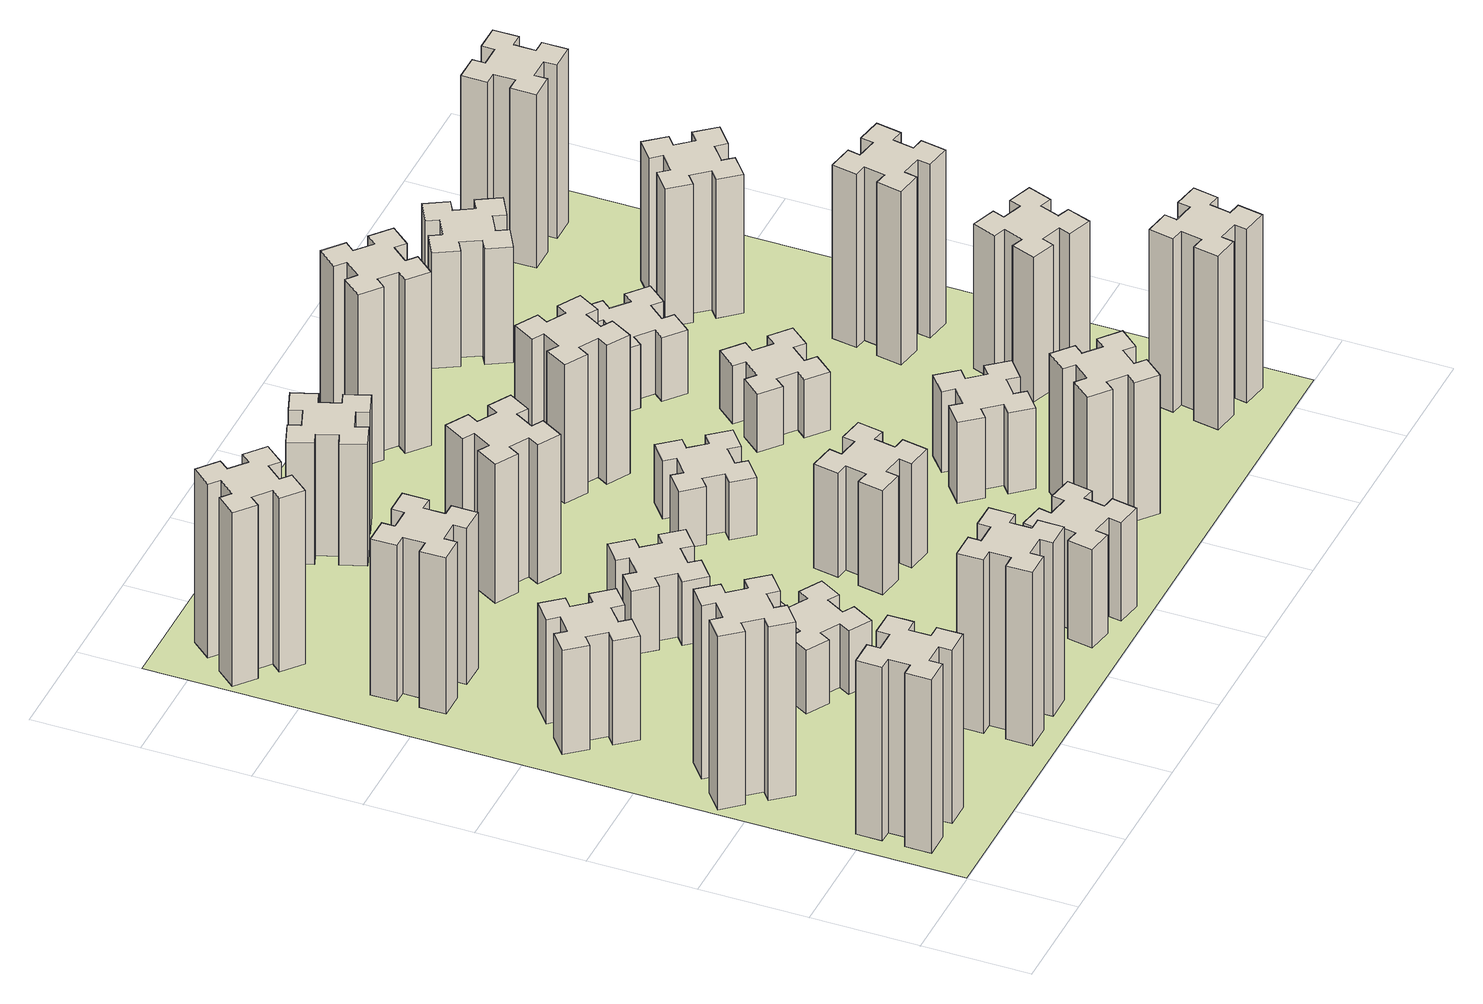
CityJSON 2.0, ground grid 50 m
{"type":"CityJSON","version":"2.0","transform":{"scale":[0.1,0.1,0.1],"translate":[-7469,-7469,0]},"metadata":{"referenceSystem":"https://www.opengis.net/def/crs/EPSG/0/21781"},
"CityObjects":{
"building1":{"type":"Building","attributes":{"class":"1000","function":"1000","usage":"1000","yearOfConstruction":2016,"roofType":"1000","measuredHeight":90,"storeysAboveGround":30,"storeysBelowGround":0},"geometry":[{"type":"Solid","lod":"1","boundaries":[[[[0,1,2,3,4,5,6,7,8,9,10,11,12,13,14,15,16,17,18,19]],[[17,16,20,21]],[[16,15,22,20]],[[15,14,23,22]],[[14,13,24,23]],[[13,12,25,24]],[[12,11,26,25]],[[11,10,27,26]],[[10,9,28,27]],[[9,8,29,28]],[[8,7,30,29]],[[7,6,31,30]],[[6,5,32,31]],[[5,4,33,32]],[[4,3,34,33]],[[3,2,35,34]],[[2,1,36,35]],[[1,0,37,36]],[[0,19,38,37]],[[19,18,39,38]],[[18,17,21,39]],[[24,25,26,27,28,29,30,31,32,33,34,35,36,37,38,39,21,20,22,23]]]]}]},
"building2":{"type":"Building","attributes":{"class":"1000","function":"1000","usage":"1000","yearOfConstruction":2016,"roofType":"1000","measuredHeight":90,"storeysAboveGround":30,"storeysBelowGround":0},"geometry":[{"type":"Solid","lod":"1","boundaries":[[[[40,41,42,43,44,45,46,47,48,49,50,51,52,53,54,55,56,57,58,59]],[[57,56,60,61]],[[56,55,62,60]],[[55,54,63,62]],[[54,53,64,63]],[[53,52,65,64]],[[52,51,66,65]],[[51,50,67,66]],[[50,49,68,67]],[[49,48,69,68]],[[48,47,70,69]],[[47,46,71,70]],[[46,45,72,71]],[[45,44,73,72]],[[44,43,74,73]],[[43,42,75,74]],[[42,41,76,75]],[[41,40,77,76]],[[40,59,78,77]],[[59,58,79,78]],[[58,57,61,79]],[[64,65,66,67,68,69,70,71,72,73,74,75,76,77,78,79,61,60,62,63]]]]}]},
"building3":{"type":"Building","attributes":{"class":"1000","function":"1000","usage":"1000","yearOfConstruction":2016,"roofType":"1000","measuredHeight":54,"storeysAboveGround":30,"storeysBelowGround":0},"geometry":[{"type":"Solid","lod":"1","boundaries":[[[[80,81,82,83,84,85,86,87,88,89,90,91,92,93,94,95,96,97,98,99]],[[97,96,100,101]],[[96,95,102,100]],[[95,94,103,102]],[[94,93,104,103]],[[93,92,105,104]],[[92,91,106,105]],[[91,90,107,106]],[[90,89,108,107]],[[89,88,109,108]],[[88,87,110,109]],[[87,86,111,110]],[[86,85,112,111]],[[85,84,113,112]],[[84,83,114,113]],[[83,82,115,114]],[[82,81,116,115]],[[81,80,117,116]],[[80,99,118,117]],[[99,98,119,118]],[[98,97,101,119]],[[104,105,106,107,108,109,110,111,112,113,114,115,116,117,118,119,101,100,102,103]]]]}]},
"building4":{"type":"Building","attributes":{"class":"1000","function":"1000","usage":"1000","yearOfConstruction":2016,"roofType":"1000","measuredHeight":81,"storeysAboveGround":30,"storeysBelowGround":0},"geometry":[{"type":"Solid","lod":"1","boundaries":[[[[120,121,122,123,124,125,126,127,128,129,130,131,132,133,134,135,136,137,138,139]],[[137,136,140,141]],[[136,135,142,140]],[[135,134,143,142]],[[134,133,144,143]],[[133,132,145,144]],[[132,131,146,145]],[[131,130,147,146]],[[130,129,148,147]],[[129,128,149,148]],[[128,127,150,149]],[[127,126,151,150]],[[126,125,152,151]],[[125,124,153,152]],[[124,123,154,153]],[[123,122,155,154]],[[122,121,156,155]],[[121,120,157,156]],[[120,139,158,157]],[[139,138,159,158]],[[138,137,141,159]],[[144,145,146,147,148,149,150,151,152,153,154,155,156,157,158,159,141,140,142,143]]]]}]},
"building5":{"type":"Building","attributes":{"class":"1000","function":"1000","usage":"1000","yearOfConstruction":2016,"roofType":"1000","measuredHeight":90,"storeysAboveGround":30,"storeysBelowGround":0},"geometry":[{"type":"Solid","lod":"1","boundaries":[[[[160,161,162,163,164,165,166,167,168,169,170,171,172,173,174,175,176,177,178,179]],[[177,176,180,181]],[[176,175,182,180]],[[175,174,183,182]],[[174,173,184,183]],[[173,172,185,184]],[[172,171,186,185]],[[171,170,187,186]],[[170,169,188,187]],[[169,168,189,188]],[[168,167,190,189]],[[167,166,191,190]],[[166,165,192,191]],[[165,164,193,192]],[[164,163,194,193]],[[163,162,195,194]],[[162,161,196,195]],[[161,160,197,196]],[[160,179,198,197]],[[179,178,199,198]],[[178,177,181,199]],[[184,185,186,187,188,189,190,191,192,193,194,195,196,197,198,199,181,180,182,183]]]]}]},
"building6":{"type":"Building","attributes":{"class":"1000","function":"1000","usage":"1000","yearOfConstruction":2016,"roofType":"1000","measuredHeight":90,"storeysAboveGround":30,"storeysBelowGround":0},"geometry":[{"type":"Solid","lod":"1","boundaries":[[[[200,201,202,203,204,205,206,207,208,209,210,211,212,213,214,215,216,217,218,219]],[[217,216,220,221]],[[216,215,222,220]],[[215,214,223,222]],[[214,213,224,223]],[[213,212,225,224]],[[212,211,226,225]],[[211,210,227,226]],[[210,209,228,227]],[[209,208,229,228]],[[208,207,230,229]],[[207,206,231,230]],[[206,205,232,231]],[[205,204,233,232]],[[204,203,234,233]],[[203,202,235,234]],[[202,201,236,235]],[[201,200,237,236]],[[200,219,238,237]],[[219,218,239,238]],[[218,217,221,239]],[[224,225,226,227,228,229,230,231,232,233,234,235,236,237,238,239,221,220,222,223]]]]}]},
"building7":{"type":"Building","attributes":{"class":"1000","function":"1000","usage":"1000","yearOfConstruction":2016,"roofType":"1000","measuredHeight":33,"storeysAboveGround":30,"storeysBelowGround":0},"geometry":[{"type":"Solid","lod":"1","boundaries":[[[[240,241,242,243,244,245,246,247,248,249,250,251,252,253,254,255,256,257,258,259]],[[257,256,260,261]],[[256,255,262,260]],[[255,254,263,262]],[[254,253,264,263]],[[253,252,265,264]],[[252,251,266,265]],[[251,250,267,266]],[[250,249,268,267]],[[249,248,269,268]],[[248,247,270,269]],[[247,246,271,270]],[[246,245,272,271]],[[245,244,273,272]],[[244,243,274,273]],[[243,242,275,274]],[[242,241,276,275]],[[241,240,277,276]],[[240,259,278,277]],[[259,258,279,278]],[[258,257,261,279]],[[264,265,266,267,268,269,270,271,272,273,274,275,276,277,278,279,261,260,262,263]]]]}]},
"building8":{"type":"Building","attributes":{"class":"1000","function":"1000","usage":"1000","yearOfConstruction":2016,"roofType":"1000","measuredHeight":33,"storeysAboveGround":30,"storeysBelowGround":0},"geometry":[{"type":"Solid","lod":"1","boundaries":[[[[280,281,282,283,284,285,286,287,288,289,290,291,292,293,294,295,296,297,298,299]],[[297,296,300,301]],[[296,295,302,300]],[[295,294,303,302]],[[294,293,304,303]],[[293,292,305,304]],[[292,291,306,305]],[[291,290,307,306]],[[290,289,308,307]],[[289,288,309,308]],[[288,287,310,309]],[[287,286,311,310]],[[286,285,312,311]],[[285,284,313,312]],[[284,283,314,313]],[[283,282,315,314]],[[282,281,316,315]],[[281,280,317,316]],[[280,299,318,317]],[[299,298,319,318]],[[298,297,301,319]],[[304,305,306,307,308,309,310,311,312,313,314,315,316,317,318,319,301,300,302,303]]]]}]},
"building9":{"type":"Building","attributes":{"class":"1000","function":"1000","usage":"1000","yearOfConstruction":2016,"roofType":"1000","measuredHeight":51,"storeysAboveGround":30,"storeysBelowGround":0},"geometry":[{"type":"Solid","lod":"1","boundaries":[[[[320,321,322,323,324,325,326,327,328,329,330,331,332,333,334,335,336,337,338,339]],[[337,336,340,341]],[[336,335,342,340]],[[335,334,343,342]],[[334,333,344,343]],[[333,332,345,344]],[[332,331,346,345]],[[331,330,347,346]],[[330,329,348,347]],[[329,328,349,348]],[[328,327,350,349]],[[327,326,351,350]],[[326,325,352,351]],[[325,324,353,352]],[[324,323,354,353]],[[323,322,355,354]],[[322,321,356,355]],[[321,320,357,356]],[[320,339,358,357]],[[339,338,359,358]],[[338,337,341,359]],[[344,345,346,347,348,349,350,351,352,353,354,355,356,357,358,359,341,340,342,343]]]]}]},
"building10":{"type":"Building","attributes":{"class":"1000","function":"1000","usage":"1000","yearOfConstruction":2016,"roofType":"1000","measuredHeight":72,"storeysAboveGround":30,"storeysBelowGround":0},"geometry":[{"type":"Solid","lod":"1","boundaries":[[[[360,361,362,363,364,365,366,367,368,369,370,371,372,373,374,375,376,377,378,379]],[[377,376,380,381]],[[376,375,382,380]],[[375,374,383,382]],[[374,373,384,383]],[[373,372,385,384]],[[372,371,386,385]],[[371,370,387,386]],[[370,369,388,387]],[[369,368,389,388]],[[368,367,390,389]],[[367,366,391,390]],[[366,365,392,391]],[[365,364,393,392]],[[364,363,394,393]],[[363,362,395,394]],[[362,361,396,395]],[[361,360,397,396]],[[360,379,398,397]],[[379,378,399,398]],[[378,377,381,399]],[[384,385,386,387,388,389,390,391,392,393,394,395,396,397,398,399,381,380,382,383]]]]}]},
"building11":{"type":"Building","attributes":{"class":"1000","function":"1000","usage":"1000","yearOfConstruction":2016,"roofType":"1000","measuredHeight":63,"storeysAboveGround":30,"storeysBelowGround":0},"geometry":[{"type":"Solid","lod":"1","boundaries":[[[[400,401,402,403,404,405,406,407,408,409,410,411,412,413,414,415,416,417,418,419]],[[417,416,420,421]],[[416,415,422,420]],[[415,414,423,422]],[[414,413,424,423]],[[413,412,425,424]],[[412,411,426,425]],[[411,410,427,426]],[[410,409,428,427]],[[409,408,429,428]],[[408,407,430,429]],[[407,406,431,430]],[[406,405,432,431]],[[405,404,433,432]],[[404,403,434,433]],[[403,402,435,434]],[[402,401,436,435]],[[401,400,437,436]],[[400,419,438,437]],[[419,418,439,438]],[[418,417,421,439]],[[424,425,426,427,428,429,430,431,432,433,434,435,436,437,438,439,421,420,422,423]]]]}]},
"building12":{"type":"Building","attributes":{"class":"1000","function":"1000","usage":"1000","yearOfConstruction":2016,"roofType":"1000","measuredHeight":54,"storeysAboveGround":30,"storeysBelowGround":0},"geometry":[{"type":"Solid","lod":"1","boundaries":[[[[440,441,442,443,444,445,446,447,448,449,450,451,452,453,454,455,456,457,458,459]],[[457,456,460,461]],[[456,455,462,460]],[[455,454,463,462]],[[454,453,464,463]],[[453,452,465,464]],[[452,451,466,465]],[[451,450,467,466]],[[450,449,468,467]],[[449,448,469,468]],[[448,447,470,469]],[[447,446,471,470]],[[446,445,472,471]],[[445,444,473,472]],[[444,443,474,473]],[[443,442,475,474]],[[442,441,476,475]],[[441,440,477,476]],[[440,459,478,477]],[[459,458,479,478]],[[458,457,461,479]],[[464,465,466,467,468,469,470,471,472,473,474,475,476,477,478,479,461,460,462,463]]]]}]},
"building13":{"type":"Building","attributes":{"class":"1000","function":"1000","usage":"1000","yearOfConstruction":2016,"roofType":"1000","measuredHeight":30,"storeysAboveGround":30,"storeysBelowGround":0},"geometry":[{"type":"Solid","lod":"1","boundaries":[[[[480,481,482,483,484,485,486,487,488,489,490,491,492,493,494,495,496,497,498,499]],[[497,496,500,501]],[[496,495,502,500]],[[495,494,503,502]],[[494,493,504,503]],[[493,492,505,504]],[[492,491,506,505]],[[491,490,507,506]],[[490,489,508,507]],[[489,488,509,508]],[[488,487,510,509]],[[487,486,511,510]],[[486,485,512,511]],[[485,484,513,512]],[[484,483,514,513]],[[483,482,515,514]],[[482,481,516,515]],[[481,480,517,516]],[[480,499,518,517]],[[499,498,519,518]],[[498,497,501,519]],[[504,505,506,507,508,509,510,511,512,513,514,515,516,517,518,519,501,500,502,503]]]]}]},
"building14":{"type":"Building","attributes":{"class":"1000","function":"1000","usage":"1000","yearOfConstruction":2016,"roofType":"1000","measuredHeight":72,"storeysAboveGround":30,"storeysBelowGround":0},"geometry":[{"type":"Solid","lod":"1","boundaries":[[[[520,521,522,523,524,525,526,527,528,529,530,531,532,533,534,535,536,537,538,539]],[[537,536,540,541]],[[536,535,542,540]],[[535,534,543,542]],[[534,533,544,543]],[[533,532,545,544]],[[532,531,546,545]],[[531,530,547,546]],[[530,529,548,547]],[[529,528,549,548]],[[528,527,550,549]],[[527,526,551,550]],[[526,525,552,551]],[[525,524,553,552]],[[524,523,554,553]],[[523,522,555,554]],[[522,521,556,555]],[[521,520,557,556]],[[520,539,558,557]],[[539,538,559,558]],[[538,537,541,559]],[[544,545,546,547,548,549,550,551,552,553,554,555,556,557,558,559,541,540,542,543]]]]}]},
"building15":{"type":"Building","attributes":{"class":"1000","function":"1000","usage":"1000","yearOfConstruction":2016,"roofType":"1000","measuredHeight":72,"storeysAboveGround":30,"storeysBelowGround":0},"geometry":[{"type":"Solid","lod":"1","boundaries":[[[[560,561,562,563,564,565,566,567,568,569,570,571,572,573,574,575,576,577,578,579]],[[577,576,580,581]],[[576,575,582,580]],[[575,574,583,582]],[[574,573,584,583]],[[573,572,585,584]],[[572,571,586,585]],[[571,570,587,586]],[[570,569,588,587]],[[569,568,589,588]],[[568,567,590,589]],[[567,566,591,590]],[[566,565,592,591]],[[565,564,593,592]],[[564,563,594,593]],[[563,562,595,594]],[[562,561,596,595]],[[561,560,597,596]],[[560,579,598,597]],[[579,578,599,598]],[[578,577,581,599]],[[584,585,586,587,588,589,590,591,592,593,594,595,596,597,598,599,581,580,582,583]]]]}]},
"building16":{"type":"Building","attributes":{"class":"1000","function":"1000","usage":"1000","yearOfConstruction":2016,"roofType":"1000","measuredHeight":90,"storeysAboveGround":30,"storeysBelowGround":0},"geometry":[{"type":"Solid","lod":"1","boundaries":[[[[600,601,602,603,604,605,606,607,608,609,610,611,612,613,614,615,616,617,618,619]],[[617,616,620,621]],[[616,615,622,620]],[[615,614,623,622]],[[614,613,624,623]],[[613,612,625,624]],[[612,611,626,625]],[[611,610,627,626]],[[610,609,628,627]],[[609,608,629,628]],[[608,607,630,629]],[[607,606,631,630]],[[606,605,632,631]],[[605,604,633,632]],[[604,603,634,633]],[[603,602,635,634]],[[602,601,636,635]],[[601,600,637,636]],[[600,619,638,637]],[[619,618,639,638]],[[618,617,621,639]],[[624,625,626,627,628,629,630,631,632,633,634,635,636,637,638,639,621,620,622,623]]]]}]},
"building17":{"type":"Building","attributes":{"class":"1000","function":"1000","usage":"1000","yearOfConstruction":2016,"roofType":"1000","measuredHeight":42,"storeysAboveGround":30,"storeysBelowGround":0},"geometry":[{"type":"Solid","lod":"1","boundaries":[[[[640,641,642,643,644,645,646,647,648,649,650,651,652,653,654,655,656,657,658,659]],[[657,656,660,661]],[[656,655,662,660]],[[655,654,663,662]],[[654,653,664,663]],[[653,652,665,664]],[[652,651,666,665]],[[651,650,667,666]],[[650,649,668,667]],[[649,648,669,668]],[[648,647,670,669]],[[647,646,671,670]],[[646,645,672,671]],[[645,644,673,672]],[[644,643,674,673]],[[643,642,675,674]],[[642,641,676,675]],[[641,640,677,676]],[[640,659,678,677]],[[659,658,679,678]],[[658,657,661,679]],[[664,665,666,667,668,669,670,671,672,673,674,675,676,677,678,679,661,660,662,663]]]]}]},
"building18":{"type":"Building","attributes":{"class":"1000","function":"1000","usage":"1000","yearOfConstruction":2016,"roofType":"1000","measuredHeight":30,"storeysAboveGround":30,"storeysBelowGround":0},"geometry":[{"type":"Solid","lod":"1","boundaries":[[[[680,681,682,683,684,685,686,687,688,689,690,691,692,693,694,695,696,697,698,699]],[[697,696,700,701]],[[696,695,702,700]],[[695,694,703,702]],[[694,693,704,703]],[[693,692,705,704]],[[692,691,706,705]],[[691,690,707,706]],[[690,689,708,707]],[[689,688,709,708]],[[688,687,710,709]],[[687,686,711,710]],[[686,685,712,711]],[[685,684,713,712]],[[684,683,714,713]],[[683,682,715,714]],[[682,681,716,715]],[[681,680,717,716]],[[680,699,718,717]],[[699,698,719,718]],[[698,697,701,719]],[[704,705,706,707,708,709,710,711,712,713,714,715,716,717,718,719,701,700,702,703]]]]}]},
"building19":{"type":"Building","attributes":{"class":"1000","function":"1000","usage":"1000","yearOfConstruction":2016,"roofType":"1000","measuredHeight":33,"storeysAboveGround":30,"storeysBelowGround":0},"geometry":[{"type":"Solid","lod":"1","boundaries":[[[[720,721,722,723,724,725,726,727,728,729,730,731,732,733,734,735,736,737,738,739]],[[737,736,740,741]],[[736,735,742,740]],[[735,734,743,742]],[[734,733,744,743]],[[733,732,745,744]],[[732,731,746,745]],[[731,730,747,746]],[[730,729,748,747]],[[729,728,749,748]],[[728,727,750,749]],[[727,726,751,750]],[[726,725,752,751]],[[725,724,753,752]],[[724,723,754,753]],[[723,722,755,754]],[[722,721,756,755]],[[721,720,757,756]],[[720,739,758,757]],[[739,738,759,758]],[[738,737,741,759]],[[744,745,746,747,748,749,750,751,752,753,754,755,756,757,758,759,741,740,742,743]]]]}]},
"building20":{"type":"Building","attributes":{"class":"1000","function":"1000","usage":"1000","yearOfConstruction":2016,"roofType":"1000","measuredHeight":90,"storeysAboveGround":30,"storeysBelowGround":0},"geometry":[{"type":"Solid","lod":"1","boundaries":[[[[760,761,762,763,764,765,766,767,768,769,770,771,772,773,774,775,776,777,778,779]],[[777,776,780,781]],[[776,775,782,780]],[[775,774,783,782]],[[774,773,784,783]],[[773,772,785,784]],[[772,771,786,785]],[[771,770,787,786]],[[770,769,788,787]],[[769,768,789,788]],[[768,767,790,789]],[[767,766,791,790]],[[766,765,792,791]],[[765,764,793,792]],[[764,763,794,793]],[[763,762,795,794]],[[762,761,796,795]],[[761,760,797,796]],[[760,779,798,797]],[[779,778,799,798]],[[778,777,781,799]],[[784,785,786,787,788,789,790,791,792,793,794,795,796,797,798,799,781,780,782,783]]]]}]},
"building21":{"type":"Building","attributes":{"class":"1000","function":"1000","usage":"1000","yearOfConstruction":2016,"roofType":"1000","measuredHeight":60,"storeysAboveGround":30,"storeysBelowGround":0},"geometry":[{"type":"Solid","lod":"1","boundaries":[[[[800,801,802,803,804,805,806,807,808,809,810,811,812,813,814,815,816,817,818,819]],[[817,816,820,821]],[[816,815,822,820]],[[815,814,823,822]],[[814,813,824,823]],[[813,812,825,824]],[[812,811,826,825]],[[811,810,827,826]],[[810,809,828,827]],[[809,808,829,828]],[[808,807,830,829]],[[807,806,831,830]],[[806,805,832,831]],[[805,804,833,832]],[[804,803,834,833]],[[803,802,835,834]],[[802,801,836,835]],[[801,800,837,836]],[[800,819,838,837]],[[819,818,839,838]],[[818,817,821,839]],[[824,825,826,827,828,829,830,831,832,833,834,835,836,837,838,839,821,820,822,823]]]]}]},
"building22":{"type":"Building","attributes":{"class":"1000","function":"1000","usage":"1000","yearOfConstruction":2016,"roofType":"1000","measuredHeight":75,"storeysAboveGround":30,"storeysBelowGround":0},"geometry":[{"type":"Solid","lod":"1","boundaries":[[[[840,841,842,843,844,845,846,847,848,849,850,851,852,853,854,855,856,857,858,859]],[[857,856,860,861]],[[856,855,862,860]],[[855,854,863,862]],[[854,853,864,863]],[[853,852,865,864]],[[852,851,866,865]],[[851,850,867,866]],[[850,849,868,867]],[[849,848,869,868]],[[848,847,870,869]],[[847,846,871,870]],[[846,845,872,871]],[[845,844,873,872]],[[844,843,874,873]],[[843,842,875,874]],[[842,841,876,875]],[[841,840,877,876]],[[840,859,878,877]],[[859,858,879,878]],[[858,857,861,879]],[[864,865,866,867,868,869,870,871,872,873,874,875,876,877,878,879,861,860,862,863]]]]}]},
"building23":{"type":"Building","attributes":{"class":"1000","function":"1000","usage":"1000","yearOfConstruction":2016,"roofType":"1000","measuredHeight":90,"storeysAboveGround":30,"storeysBelowGround":0},"geometry":[{"type":"Solid","lod":"1","boundaries":[[[[880,881,882,883,884,885,886,887,888,889,890,891,892,893,894,895,896,897,898,899]],[[897,896,900,901]],[[896,895,902,900]],[[895,894,903,902]],[[894,893,904,903]],[[893,892,905,904]],[[892,891,906,905]],[[891,890,907,906]],[[890,889,908,907]],[[889,888,909,908]],[[888,887,910,909]],[[887,886,911,910]],[[886,885,912,911]],[[885,884,913,912]],[[884,883,914,913]],[[883,882,915,914]],[[882,881,916,915]],[[881,880,917,916]],[[880,899,918,917]],[[899,898,919,918]],[[898,897,901,919]],[[904,905,906,907,908,909,910,911,912,913,914,915,916,917,918,919,901,900,902,903]]]]}]},
"building24":{"type":"Building","attributes":{"class":"1000","function":"1000","usage":"1000","yearOfConstruction":2016,"roofType":"1000","measuredHeight":72,"storeysAboveGround":30,"storeysBelowGround":0},"geometry":[{"type":"Solid","lod":"1","boundaries":[[[[920,921,922,923,924,925,926,927,928,929,930,931,932,933,934,935,936,937,938,939]],[[937,936,940,941]],[[936,935,942,940]],[[935,934,943,942]],[[934,933,944,943]],[[933,932,945,944]],[[932,931,946,945]],[[931,930,947,946]],[[930,929,948,947]],[[929,928,949,948]],[[928,927,950,949]],[[927,926,951,950]],[[926,925,952,951]],[[925,924,953,952]],[[924,923,954,953]],[[923,922,955,954]],[[922,921,956,955]],[[921,920,957,956]],[[920,939,958,957]],[[939,938,959,958]],[[938,937,941,959]],[[944,945,946,947,948,949,950,951,952,953,954,955,956,957,958,959,941,940,942,943]]]]}]},
"building25":{"type":"Building","attributes":{"class":"1000","function":"1000","usage":"1000","yearOfConstruction":2016,"roofType":"1000","measuredHeight":90,"storeysAboveGround":30,"storeysBelowGround":0},"geometry":[{"type":"Solid","lod":"1","boundaries":[[[[960,961,962,963,964,965,966,967,968,969,970,971,972,973,974,975,976,977,978,979]],[[977,976,980,981]],[[976,975,982,980]],[[975,974,983,982]],[[974,973,984,983]],[[973,972,985,984]],[[972,971,986,985]],[[971,970,987,986]],[[970,969,988,987]],[[969,968,989,988]],[[968,967,990,989]],[[967,966,991,990]],[[966,965,992,991]],[[965,964,993,992]],[[964,963,994,993]],[[963,962,995,994]],[[962,961,996,995]],[[961,960,997,996]],[[960,979,998,997]],[[979,978,999,998]],[[978,977,981,999]],[[984,985,986,987,988,989,990,991,992,993,994,995,996,997,998,999,981,980,982,983]]]]}]},
"landuse1":{"type":"LandUse","attributes":{"name":"plot1","function":"1010"},"geometry":[{"type":"MultiSurface","lod":"1","boundaries":[[[1000,1001,1002,1003]]]}]}
},
"vertices":[
[165,425,0],[165,325,0],[105,325,0],[105,205,0],[225,205,0],[225,265,0],[325,265,0],[325,205,0],[445,205,0],[445,325,0],[385,325,0],[385,425,0],[445,425,0],[445,545,0],[325,545,0],[325,485,0],[225,485,0],[225,545,0],[105,545,0],[105,425,0],[225,485,900],[225,545,900],[325,485,900],[325,545,900],[445,545,900],[445,425,900],[385,425,900],[385,325,900],[445,325,900],[445,205,900],[325,205,900],[325,265,900],[225,265,900],[225,205,900],[105,205,900],[105,325,900],[165,325,900],[165,425,900],[105,425,900],[105,545,900],
[392,1148,0],[327,1224,0],[373,1263,0],[296,1355,0],[204,1278,0],[243,1232,0],[166,1167,0],[128,1213,0],[36,1136,0],[113,1044,0],[159,1083,0],[223,1006,0],[177,968,0],[254,876,0],[346,953,0],[308,999,0],[384,1063,0],[423,1017,0],[515,1094,0],[438,1186,0],[384,1063,900],[423,1017,900],[308,999,900],[346,953,900],[254,876,900],[177,968,900],[223,1006,900],[159,1083,900],[113,1044,900],[36,1136,900],[128,1213,900],[166,1167,900],[243,1232,900],[204,1278,900],[296,1355,900],[373,1263,900],[327,1224,900],[392,1148,900],[438,1186,900],[515,1094,900],
[492,1888,0],[427,1964,0],[473,2003,0],[396,2095,0],[304,2018,0],[343,1972,0],[266,1907,0],[228,1953,0],[136,1876,0],[213,1784,0],[259,1823,0],[323,1746,0],[277,1708,0],[354,1616,0],[446,1693,0],[408,1739,0],[484,1803,0],[523,1757,0],[615,1834,0],[538,1926,0],[484,1803,540],[523,1757,540],[408,1739,540],[446,1693,540],[354,1616,540],[277,1708,540],[323,1746,540],[259,1823,540],[213,1784,540],[136,1876,540],[228,1953,540],[266,1907,540],[343,1972,540],[304,2018,540],[396,2095,540],[473,2003,540],[427,1964,540],[492,1888,540],[538,1926,540],[615,1834,540],
[485,2545,0],[485,2645,0],[545,2645,0],[545,2765,0],[425,2765,0],[425,2705,0],[325,2705,0],[325,2765,0],[205,2765,0],[205,2645,0],[265,2645,0],[265,2545,0],[205,2545,0],[205,2425,0],[325,2425,0],[325,2485,0],[425,2485,0],[425,2425,0],[545,2425,0],[545,2545,0],[425,2485,810],[425,2425,810],[325,2485,810],[325,2425,810],[205,2425,810],[205,2545,810],[265,2545,810],[265,2645,810],[205,2645,810],[205,2765,810],[325,2765,810],[325,2705,810],[425,2705,810],[425,2765,810],[545,2765,810],[545,2645,810],[485,2645,810],[485,2545,810],[545,2545,810],[545,2425,810],
[1225,225,0],[1225,325,0],[1285,325,0],[1285,445,0],[1165,445,0],[1165,385,0],[1065,385,0],[1065,445,0],[945,445,0],[945,325,0],[1005,325,0],[1005,225,0],[945,225,0],[945,105,0],[1065,105,0],[1065,165,0],[1165,165,0],[1165,105,0],[1285,105,0],[1285,225,0],[1165,165,900],[1165,105,900],[1065,165,900],[1065,105,900],[945,105,900],[945,225,900],[1005,225,900],[1005,325,900],[945,325,900],[945,445,900],[1065,445,900],[1065,385,900],[1165,385,900],[1165,445,900],[1285,445,900],[1285,325,900],[1225,325,900],[1225,225,900],[1285,225,900],[1285,105,900],
[384,3387,0],[308,3452,0],[346,3498,0],[254,3575,0],[177,3483,0],[223,3444,0],[159,3368,0],[113,3406,0],[36,3314,0],[128,3237,0],[166,3283,0],[243,3219,0],[204,3173,0],[296,3096,0],[373,3188,0],[327,3226,0],[392,3303,0],[438,3264,0],[515,3356,0],[423,3433,0],[392,3303,900],[438,3264,900],[327,3226,900],[373,3188,900],[296,3096,900],[204,3173,900],[243,3219,900],[166,3283,900],[128,3237,900],[36,3314,900],[113,3406,900],[159,3368,900],[223,3444,900],[177,3483,900],[254,3575,900],[346,3498,900],[308,3452,900],[384,3387,900],[423,3433,900],[515,3356,900],
[1086,1017,0],[1136,1104,0],[1188,1074,0],[1248,1178,0],[1144,1238,0],[1114,1186,0],[1027,1236,0],[1057,1288,0],[953,1348,0],[893,1244,0],[945,1214,0],[895,1127,0],[843,1157,0],[783,1053,0],[887,993,0],[917,1045,0],[1004,995,0],[974,943,0],[1078,883,0],[1138,987,0],[1004,995,330],[974,943,330],[917,1045,330],[887,993,330],[783,1053,330],[843,1157,330],[895,1127,330],[945,1214,330],[893,1244,330],[953,1348,330],[1057,1288,330],[1027,1236,330],[1114,1186,330],[1144,1238,330],[1248,1178,330],[1188,1074,330],[1136,1104,330],[1086,1017,330],[1138,987,330],[1078,883,330],
[1083,1972,0],[1006,1907,0],[968,1953,0],[876,1876,0],[953,1784,0],[999,1823,0],[1063,1746,0],[1017,1708,0],[1094,1616,0],[1186,1693,0],[1148,1739,0],[1224,1803,0],[1263,1757,0],[1355,1834,0],[1278,1926,0],[1232,1888,0],[1167,1964,0],[1213,2003,0],[1136,2095,0],[1044,2018,0],[1167,1964,330],[1213,2003,330],[1232,1888,330],[1278,1926,330],[1355,1834,330],[1263,1757,330],[1224,1803,330],[1148,1739,330],[1186,1693,330],[1094,1616,330],[1017,1708,330],[1063,1746,330],[999,1823,330],[953,1784,330],[876,1876,330],[968,1953,330],[1006,1907,330],[1083,1972,330],[1044,2018,330],[1136,2095,330],
[1756,344,0],[1738,245,0],[1679,256,0],[1658,137,0],[1777,117,0],[1787,176,0],[1885,158,0],[1875,99,0],[1993,78,0],[2014,197,0],[1955,207,0],[1972,305,0],[2031,295,0],[2052,413,0],[1934,434,0],[1924,375,0],[1825,392,0],[1836,451,0],[1717,472,0],[1697,354,0],[1825,392,510],[1836,451,510],[1924,375,510],[1934,434,510],[2052,413,510],[2031,295,510],[1972,305,510],[1955,207,510],[2014,197,510],[1993,78,510],[1875,99,510],[1885,158,510],[1787,176,510],[1777,117,510],[1658,137,510],[1679,256,510],[1738,245,510],[1756,344,510],[1697,354,510],[1717,472,510],
[1314,2666,0],[1227,2716,0],[1257,2768,0],[1153,2828,0],[1093,2724,0],[1145,2694,0],[1095,2607,0],[1043,2637,0],[983,2533,0],[1087,2473,0],[1117,2525,0],[1204,2475,0],[1174,2423,0],[1278,2363,0],[1338,2467,0],[1286,2497,0],[1336,2584,0],[1388,2554,0],[1448,2658,0],[1344,2718,0],[1336,2584,720],[1388,2554,720],[1286,2497,720],[1338,2467,720],[1278,2363,720],[1174,2423,720],[1204,2475,720],[1117,2525,720],[1087,2473,720],[983,2533,720],[1043,2637,720],[1095,2607,720],[1145,2694,720],[1093,2724,720],[1153,2828,720],[1257,2768,720],[1227,2716,720],[1314,2666,720],[1344,2718,720],[1448,2658,720],
[1125,3456,0],[1031,3422,0],[1010,3478,0],[897,3437,0],[939,3324,0],[995,3345,0],[1029,3251,0],[973,3230,0],[1014,3117,0],[1127,3159,0],[1106,3215,0],[1200,3249,0],[1220,3193,0],[1333,3234,0],[1292,3347,0],[1236,3326,0],[1202,3420,0],[1258,3440,0],[1217,3553,0],[1104,3512,0],[1202,3420,630],[1258,3440,630],[1236,3326,630],[1292,3347,630],[1333,3234,630],[1220,3193,630],[1200,3249,630],[1106,3215,630],[1127,3159,630],[1014,3117,630],[973,3230,630],[1029,3251,630],[995,3345,630],[939,3324,630],[897,3437,630],[1010,3478,630],[1031,3422,630],[1125,3456,630],[1104,3512,630],[1217,3553,630],
[1955,1147,0],[1972,1245,0],[2031,1235,0],[2052,1353,0],[1934,1374,0],[1924,1315,0],[1825,1332,0],[1836,1391,0],[1717,1412,0],[1697,1294,0],[1756,1284,0],[1738,1185,0],[1679,1196,0],[1658,1077,0],[1777,1057,0],[1787,1116,0],[1885,1098,0],[1875,1039,0],[1993,1018,0],[2014,1137,0],[1885,1098,540],[1875,1039,540],[1787,1116,540],[1777,1057,540],[1658,1077,540],[1679,1196,540],[1738,1185,540],[1756,1284,540],[1697,1294,540],[1717,1412,540],[1836,1391,540],[1825,1332,540],[1924,1315,540],[1934,1374,540],[2052,1353,540],[2031,1235,540],[1972,1245,540],[1955,1147,540],[2014,1137,540],[1993,1018,540],
[1972,1988,0],[1907,2064,0],[1953,2103,0],[1876,2195,0],[1784,2118,0],[1823,2072,0],[1746,2007,0],[1708,2053,0],[1616,1976,0],[1693,1884,0],[1739,1923,0],[1803,1846,0],[1757,1808,0],[1834,1716,0],[1926,1793,0],[1888,1839,0],[1964,1903,0],[2003,1857,0],[2095,1934,0],[2018,2026,0],[1964,1903,300],[2003,1857,300],[1888,1839,300],[1926,1793,300],[1834,1716,300],[1757,1808,300],[1803,1846,300],[1739,1923,300],[1693,1884,300],[1616,1976,300],[1708,2053,300],[1746,2007,300],[1823,2072,300],[1784,2118,300],[1876,2195,300],[1953,2103,300],[1907,2064,300],[1972,1988,300],[2018,2026,300],[2095,1934,300],
[2026,2497,0],[2076,2584,0],[2128,2554,0],[2188,2658,0],[2084,2718,0],[2054,2666,0],[1967,2716,0],[1997,2768,0],[1893,2828,0],[1833,2724,0],[1885,2694,0],[1835,2607,0],[1783,2637,0],[1723,2533,0],[1827,2473,0],[1857,2525,0],[1944,2475,0],[1914,2423,0],[2018,2363,0],[2078,2467,0],[1944,2475,720],[1914,2423,720],[1857,2525,720],[1827,2473,720],[1723,2533,720],[1783,2637,720],[1835,2607,720],[1885,2694,720],[1833,2724,720],[1893,2828,720],[1997,2768,720],[1967,2716,720],[2054,2666,720],[2084,2718,720],[2188,2658,720],[2128,2554,720],[2076,2584,720],[2026,2497,720],[2078,2467,720],[2018,2363,720],
[2486,423,0],[2563,359,0],[2524,313,0],[2616,236,0],[2693,328,0],[2647,366,0],[2712,443,0],[2758,404,0],[2835,496,0],[2743,573,0],[2704,527,0],[2628,592,0],[2666,638,0],[2574,715,0],[2497,623,0],[2543,584,0],[2479,508,0],[2433,546,0],[2356,454,0],[2448,377,0],[2479,508,720],[2433,546,720],[2543,584,720],[2497,623,720],[2574,715,720],[2666,638,720],[2628,592,720],[2704,527,720],[2743,573,720],[2835,496,720],[2758,404,720],[2712,443,720],[2647,366,720],[2693,328,720],[2616,236,720],[2524,313,720],[2563,359,720],[2486,423,720],[2448,377,720],[2356,454,720],
[1746,3383,0],[1823,3319,0],[1784,3273,0],[1876,3196,0],[1953,3288,0],[1907,3326,0],[1972,3403,0],[2018,3364,0],[2095,3456,0],[2003,3533,0],[1964,3487,0],[1888,3552,0],[1926,3598,0],[1834,3675,0],[1757,3583,0],[1803,3544,0],[1739,3468,0],[1693,3506,0],[1616,3414,0],[1708,3337,0],[1739,3468,900],[1693,3506,900],[1803,3544,900],[1757,3583,900],[1834,3675,900],[1926,3598,900],[1888,3552,900],[1964,3487,900],[2003,3533,900],[2095,3456,900],[2018,3364,900],[1972,3403,900],[1907,3326,900],[1953,3288,900],[1876,3196,900],[1784,3273,900],[1823,3319,900],[1746,3383,900],[1708,3337,900],[1616,3414,900],
[2563,1132,0],[2486,1067,0],[2448,1113,0],[2356,1036,0],[2433,944,0],[2479,983,0],[2543,906,0],[2497,868,0],[2574,776,0],[2666,853,0],[2628,899,0],[2704,963,0],[2743,917,0],[2835,994,0],[2758,1086,0],[2712,1048,0],[2647,1124,0],[2693,1163,0],[2616,1255,0],[2524,1178,0],[2647,1124,420],[2693,1163,420],[2712,1048,420],[2758,1086,420],[2835,994,420],[2743,917,420],[2704,963,420],[2628,899,420],[2666,853,420],[2574,776,420],[2497,868,420],[2543,906,420],[2479,983,420],[2433,944,420],[2356,1036,420],[2448,1113,420],[2486,1067,420],[2563,1132,420],[2524,1178,420],[2616,1255,420],
[2704,2007,0],[2628,2072,0],[2666,2118,0],[2574,2195,0],[2497,2103,0],[2543,2064,0],[2479,1988,0],[2433,2026,0],[2356,1934,0],[2448,1857,0],[2486,1903,0],[2563,1839,0],[2524,1793,0],[2616,1716,0],[2693,1808,0],[2647,1846,0],[2712,1923,0],[2758,1884,0],[2835,1976,0],[2743,2053,0],[2712,1923,300],[2758,1884,300],[2647,1846,300],[2693,1808,300],[2616,1716,300],[2524,1793,300],[2563,1839,300],[2486,1903,300],[2448,1857,300],[2356,1934,300],[2433,2026,300],[2479,1988,300],[2543,2064,300],[2497,2103,300],[2574,2195,300],[2666,2118,300],[2628,2072,300],[2704,2007,300],[2743,2053,300],[2835,1976,300],
[2543,2704,0],[2479,2628,0],[2433,2666,0],[2356,2574,0],[2448,2497,0],[2486,2543,0],[2563,2479,0],[2524,2433,0],[2616,2356,0],[2693,2448,0],[2647,2486,0],[2712,2563,0],[2758,2524,0],[2835,2616,0],[2743,2693,0],[2704,2647,0],[2628,2712,0],[2666,2758,0],[2574,2835,0],[2497,2743,0],[2628,2712,330],[2666,2758,330],[2704,2647,330],[2743,2693,330],[2835,2616,330],[2758,2524,330],[2712,2563,330],[2647,2486,330],[2693,2448,330],[2616,2356,330],[2524,2433,330],[2563,2479,330],[2486,2543,330],[2448,2497,330],[2356,2574,330],[2433,2666,330],[2479,2628,330],[2543,2704,330],[2497,2743,330],[2574,2835,330],
[3504,475,0],[3405,492,0],[3416,551,0],[3297,572,0],[3277,454,0],[3336,444,0],[3318,345,0],[3259,356,0],[3238,237,0],[3357,217,0],[3367,276,0],[3465,258,0],[3455,199,0],[3573,178,0],[3594,297,0],[3535,307,0],[3552,405,0],[3611,395,0],[3632,513,0],[3514,534,0],[3552,405,900],[3611,395,900],[3535,307,900],[3594,297,900],[3573,178,900],[3455,199,900],[3465,258,900],[3367,276,900],[3357,217,900],[3238,237,900],[3259,356,900],[3318,345,900],[3336,444,900],[3277,454,900],[3297,572,900],[3416,551,900],[3405,492,900],[3504,475,900],[3514,534,900],[3632,513,900],
[2716,3347,0],[2666,3434,0],[2718,3464,0],[2658,3568,0],[2554,3508,0],[2584,3456,0],[2497,3406,0],[2467,3458,0],[2363,3398,0],[2423,3294,0],[2475,3324,0],[2525,3237,0],[2473,3207,0],[2533,3103,0],[2637,3163,0],[2607,3215,0],[2694,3265,0],[2724,3213,0],[2828,3273,0],[2768,3377,0],[2694,3265,600],[2724,3213,600],[2607,3215,600],[2637,3163,600],[2533,3103,600],[2473,3207,600],[2525,3237,600],[2475,3324,600],[2423,3294,600],[2363,3398,600],[2467,3458,600],[2497,3406,600],[2584,3456,600],[2554,3508,600],[2658,3568,600],[2718,3464,600],[2666,3434,600],[2716,3347,600],[2768,3377,600],[2828,3273,600],
[3251,1029,0],[3345,995,0],[3324,939,0],[3437,897,0],[3478,1010,0],[3422,1031,0],[3456,1125,0],[3512,1104,0],[3553,1217,0],[3440,1258,0],[3420,1202,0],[3326,1236,0],[3347,1292,0],[3234,1333,0],[3193,1220,0],[3249,1200,0],[3215,1106,0],[3159,1127,0],[3117,1014,0],[3230,973,0],[3215,1106,750],[3159,1127,750],[3249,1200,750],[3193,1220,750],[3234,1333,750],[3347,1292,750],[3326,1236,750],[3420,1202,750],[3440,1258,750],[3553,1217,750],[3512,1104,750],[3456,1125,750],[3422,1031,750],[3478,1010,750],[3437,897,750],[3324,939,750],[3345,995,750],[3251,1029,750],[3230,973,750],[3117,1014,750],
[3267,1656,0],[3365,1638,0],[3355,1579,0],[3473,1558,0],[3494,1677,0],[3435,1687,0],[3452,1785,0],[3511,1775,0],[3532,1893,0],[3414,1914,0],[3404,1855,0],[3305,1872,0],[3316,1931,0],[3197,1952,0],[3177,1834,0],[3236,1824,0],[3218,1725,0],[3159,1736,0],[3138,1617,0],[3257,1597,0],[3218,1725,900],[3159,1736,900],[3236,1824,900],[3177,1834,900],[3197,1952,900],[3316,1931,900],[3305,1872,900],[3404,1855,900],[3414,1914,900],[3532,1893,900],[3511,1775,900],[3452,1785,900],[3435,1687,900],[3494,1677,900],[3473,1558,900],[3355,1579,900],[3365,1638,900],[3267,1656,900],[3257,1597,900],[3138,1617,900],
[3119,2563,0],[3183,2486,0],[3137,2448,0],[3214,2356,0],[3306,2433,0],[3268,2479,0],[3344,2543,0],[3383,2497,0],[3475,2574,0],[3398,2666,0],[3352,2628,0],[3287,2704,0],[3333,2743,0],[3256,2835,0],[3164,2758,0],[3203,2712,0],[3126,2647,0],[3088,2693,0],[2996,2616,0],[3073,2524,0],[3126,2647,720],[3088,2693,720],[3203,2712,720],[3164,2758,720],[3256,2835,720],[3333,2743,720],[3287,2704,720],[3352,2628,720],[3398,2666,720],[3475,2574,720],[3383,2497,720],[3344,2543,720],[3268,2479,720],[3306,2433,720],[3214,2356,720],[3137,2448,720],[3183,2486,720],[3119,2563,720],[3073,2524,720],[2996,2616,720],
[3285,3325,0],[3385,3325,0],[3385,3265,0],[3505,3265,0],[3505,3385,0],[3445,3385,0],[3445,3485,0],[3505,3485,0],[3505,3605,0],[3385,3605,0],[3385,3545,0],[3285,3545,0],[3285,3605,0],[3165,3605,0],[3165,3485,0],[3225,3485,0],[3225,3385,0],[3165,3385,0],[3165,3265,0],[3285,3265,0],[3225,3385,900],[3165,3385,900],[3225,3485,900],[3165,3485,900],[3165,3605,900],[3285,3605,900],[3285,3545,900],[3385,3545,900],[3385,3605,900],[3505,3605,900],[3505,3485,900],[3445,3485,900],[3445,3385,900],[3505,3385,900],[3505,3265,900],[3385,3265,900],[3385,3325,900],[3285,3325,900],[3285,3265,900],[3165,3265,900],
[5,3705,0],[3705,3705,0],[3705,5,0],[5,5,0]
]}
